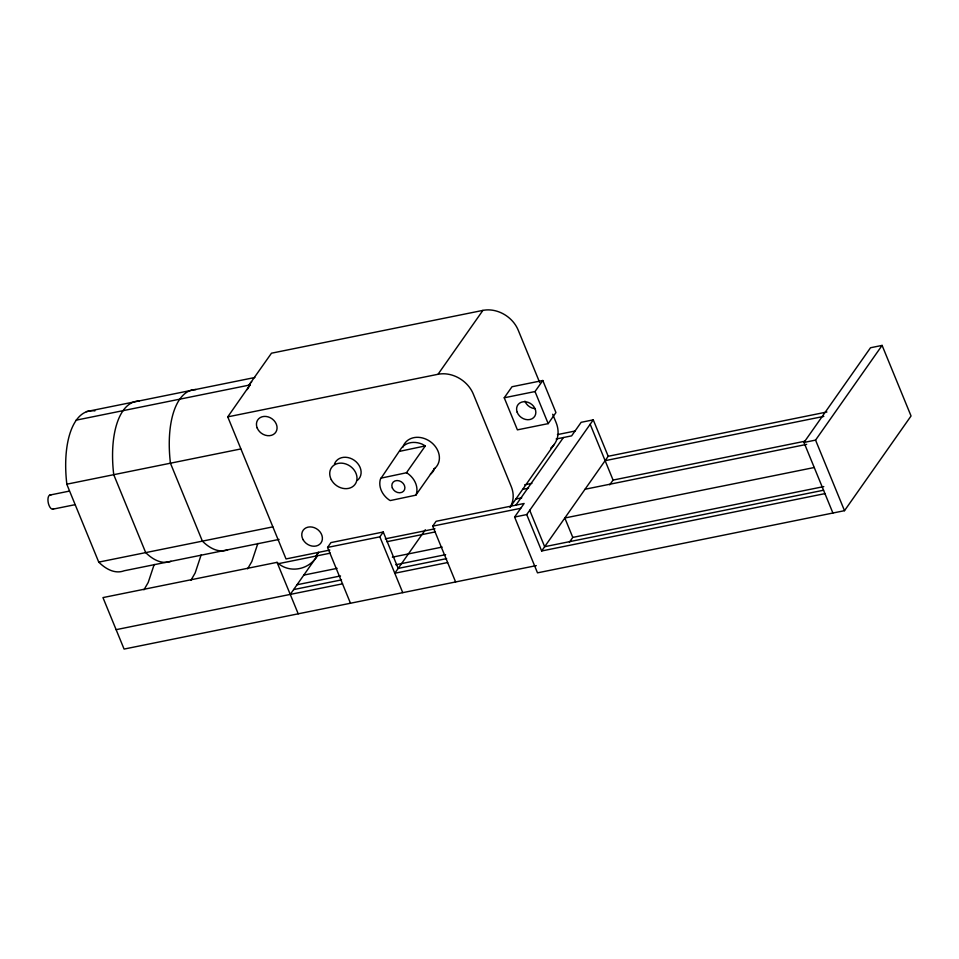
<?xml version="1.0" encoding="UTF-8"?>
<svg xmlns="http://www.w3.org/2000/svg" width="959" height="959" viewBox="0 0 959 959"><rect width="100%" height="100%" fill="white"/><g stroke="black" fill="none" stroke-linecap="round" stroke-linejoin="round"><path stroke-width="1.44" d="M154.207 564.431L148.201 582.473L143.97 589.809M201.15 554.925L195.157 572.967L190.925 580.303M257.851 543.441L251.857 561.483L247.626 568.819M380.903 478.157L406.448 472.763L425.317 445.911L422.032 444.101A19.671 16.159 35.1 0 0 401.126 448.512L380.411 479.176A19.671 16.159 35.1 0 0 389.09 499.891L390.289 500.562L415.834 495.168L434.703 468.316L433.348 471.109A19.671 16.159 35.1 0 1 430.387 474.154M415.834 495.168L416.326 494.149A19.671 16.159 35.1 0 0 407.647 473.422L406.448 472.763M318.22 552.372L316.098 556.04L318.652 552.408M329.836 550.07L286.022 558.941L227.751 416.865L250.047 384.943L76.073 420.174M350.479 603.235L327.582 547.421L330.939 542.59L383.252 532.005L398.177 568.411L446.63 558.606M227.751 416.865L438.011 374.286L482.904 310.392A28.686 23.567 35.1 0 1 518.22 330.172L539.701 382.557M298.213 613.82L290.253 594.412L317.345 555.788C309.134 569.946 289.174 573.926 277.043 562.346L102.961 597.589L124.083 649.075L536.285 565.618M327.582 547.421L379.86 536.836L383.252 532.005M504.242 397.781L512.01 386.741L542.794 380.507L555.944 412.586L548.188 423.626L517.404 429.86L504.242 397.781L535.026 391.548L542.794 380.507M425.328 529.776L394.784 573.242L447.649 562.537M455.609 581.945L432.713 526.131L436.105 521.3L524.117 503.487L514.599 517.033L537.496 572.847L844.507 510.679L911.05 415.978L882.1 345.408L870.508 347.757L803.966 442.459L832.903 513.029M510.308 506.939L554.362 444.245M515.894 505.141L563.413 437.532M526.719 514.575L593.261 419.862L608.198 456.28L541.655 550.981L526.719 514.575L514.599 517.033M569.418 542.195L572.787 537.412L823.781 486.597M609.72 484.834L613.077 480.075L805.368 441.14M803.966 442.459L815.558 440.109L882.1 345.408M399.771 451.305L425.317 445.911M482.904 310.392L271.481 353.2L248.908 385.182A81.875 36.826 78.6 0 1 251.702 381.742M86.358 411.615L254.866 377.498M240.745 448.968L66.782 484.199L98.741 562.118A81.875 36.826 78.6 0 0 124.071 570.797L279.081 539.414M49.976 495.036L68.88 491.2M52.865 509.169L74.682 504.758M593.261 419.862L581.142 422.32L571.624 435.865L556.148 439.006M557.419 434.607L575.016 431.047M608.198 456.28L826.91 411.998M98.741 562.118L272.824 526.875M605.117 460.668L823.829 416.386M524.657 484.81L531.909 483.348M522.715 489.354L528.517 488.179M515.93 499.004L521.732 497.829M585.026 489.258L806.675 444.377M432.713 526.131L520.725 508.306M385.314 538.838L434.954 528.793M278.625 563.628L330.352 553.151M386.897 541.703L435.146 531.933M814.359 467.489L564.827 518.004L572.787 537.412M303.799 575.1L337.112 568.351M392.351 557.167L442.135 547.086M297.026 584.75L340.529 575.939M395.755 564.767L445.623 554.662M293.634 589.581L341.524 579.883M116.123 629.667L342.519 583.827M823.553 490.229L544.664 546.702L529.728 510.296M541.655 550.981L824.944 493.621M277.043 562.346L290.253 594.412M815.558 440.109L844.507 510.679M590.181 424.262L613.077 480.075M552.696 414.264L556.088 422.535A28.686 23.567 35.1 0 1 550.838 447.997M535.026 391.548L548.188 423.626M379.86 536.836L402.744 592.65M534.81 408.642A10.201 8.379 35.1 0 1 524.921 401.138M334.463 464.048A14.433 11.856 35.1 0 1 354.279 460.308A14.433 11.856 35.1 0 1 357.551 480.219M438.011 374.286A28.686 23.567 35.1 0 1 473.314 394.065L511.195 486.429A28.686 23.567 35.1 0 1 510.032 507.287M66.854 484.367A81.875 36.826 78.6 0 1 94.905 410.896M402.864 447.23A19.671 16.159 35.1 0 1 430.1 441.476A19.671 16.159 35.1 0 1 433.971 469.047M139.283 401.042A81.875 36.826 78.6 0 0 113.737 474.693L145.696 552.612A81.875 36.826 78.6 0 0 171.026 561.291M195.984 389.558A81.875 36.826 78.6 0 0 170.438 463.209L202.397 541.14A81.875 36.826 78.6 0 0 227.727 549.819M247.266 389.57A81.875 36.826 78.6 0 1 250.047 384.943M53.644 508.761A7.216 3.249 78.6 0 1 49.041 505.429A7.216 3.249 78.6 0 1 48.585 496.318L49.209 495.443A7.216 3.249 78.6 0 1 50.851 495.096M257.168 427.93A10.933 8.979 35.1 0 0 274.861 433.336A10.933 8.979 35.1 0 0 268.256 416.913A10.933 8.979 35.1 0 0 257.168 427.93M303.068 539.653A10.933 8.979 35.1 0 0 320.953 542.962A10.933 8.979 35.1 0 0 312.238 527.09A10.933 8.979 35.1 0 0 303.068 539.653M517.153 412.178A10.201 8.379 35.1 0 0 533.588 417.68A10.201 8.379 35.1 0 0 527.894 402.265A10.201 8.379 35.1 0 0 517.153 412.178M331.275 479.644A14.433 11.856 35.1 0 0 354.878 484.595A14.433 11.856 35.1 0 0 343.921 463.449A14.433 11.856 35.1 0 0 331.275 479.644M392.315 487.891A6.917 5.682 35.1 0 0 403.535 491.236A6.917 5.682 35.1 0 0 399.268 480.855A6.917 5.682 35.1 0 0 392.315 487.891"/></g></svg>
